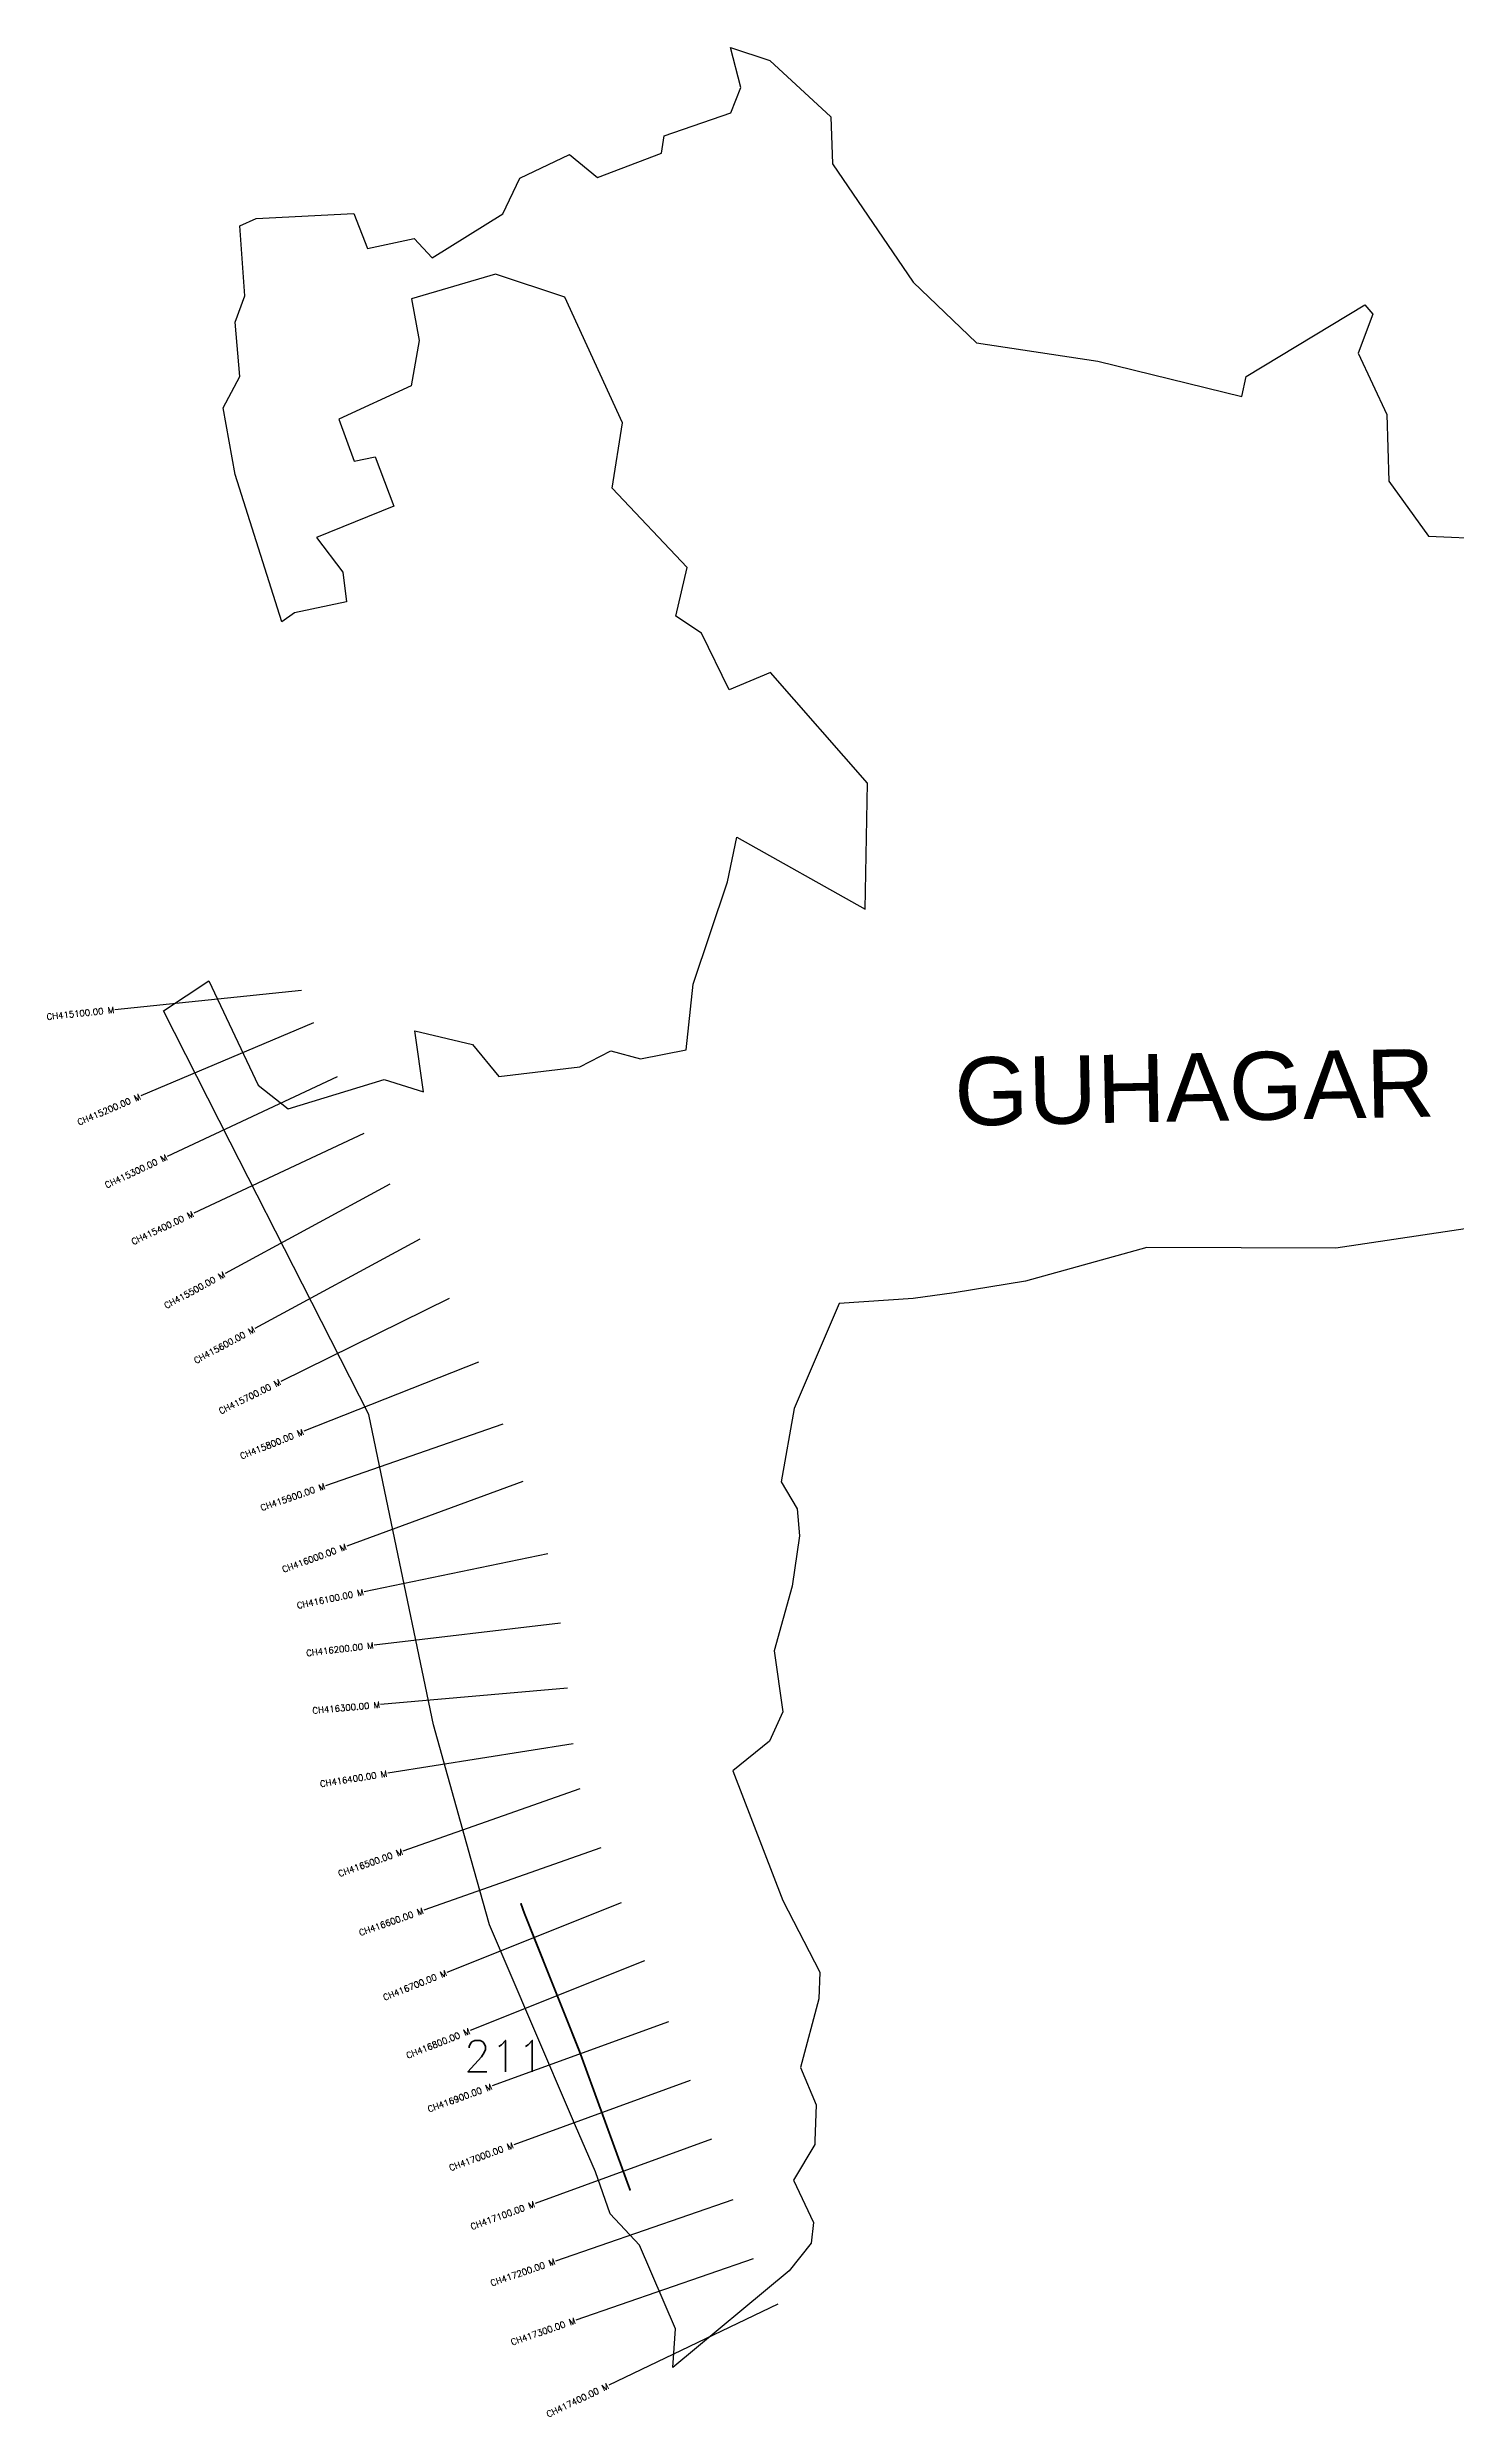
# Model space of a CAD drawing. Header units: metres. Extents: x 307029 to 311136, y 1932313 to 1936100.
# Drawn here: x 307029 to 309282, y 1932313 to 1936100 of the extents above; entities that cross this region are included whole.
import ezdxf
from ezdxf.enums import TextEntityAlignment as Align

# ---------------------------------------------------------------- set-up
doc = ezdxf.new("R2010")
doc.units = ezdxf.units.M
for name, color, linetype in [('ARTIFICIALLY PROTECTED', 4, 'Continuous'), ('CS', 134, 'Continuous'), ('CSMark', 6, 'Continuous'), ('VILLAGE NAME', 250, 'Continuous')]:
    doc.layers.add(name, color=color, linetype=linetype)
doc.styles.get("Standard").update_dxf_attribs({"font": 'simplex.shx'})

msp = doc.modelspace()

# ---------------------------------------------------------------- linework, layer by layer
at = {"color": 6, "flags": 128}
for points in [[(307336.2, 1935814.9), (307362.4, 1935826.4), (307518.3, 1935834.7), (307540.5, 1935778.9), (307615.2, 1935794.6), (307643.7, 1935763.9), (307756.6, 1935834), (307784, 1935890.9), (307863.3, 1935929.1), (307908.3, 1935891.9), (308010.6, 1935931.2), (308014.6, 1935958.6), (308121.1, 1935995.8), (308137.3, 1936036.3), (308120.5, 1936100.2), (308183.4, 1936079.3), (308281.3, 1935989.3), (308283.8, 1935914.1), (308412.8, 1935724.8), (308514.2, 1935627.9), (308708.2, 1935598.7), (308938.3, 1935541.8), (308945.4, 1935574), (309134.9, 1935688.4), (309147.7, 1935673.9), (309124, 1935611.4), (309169.9, 1935513.1), (309173.3, 1935406.9), (309236.6, 1935318.7), (309334.1, 1935314.6)], [(309413.2, 1934228.8), (309088.7, 1934180.6), (308937.4, 1934181.1), (308786.1, 1934181.7), (308592.6, 1934127.5), (308478.5, 1934109.2), (308412.9, 1934100.1), (308294.5, 1934092.2), (308222.6, 1933924), (308201.6, 1933806.7), (308227.2, 1933763.6), (308231.2, 1933720.4), (308219.4, 1933639.9), (308190.6, 1933536.8), (308204.4, 1933439.5), (308183, 1933392.2), (308124.6, 1933345.2), (308204.6, 1933137.9), (308263.4, 1933023.3), (308261.9, 1932980.5), (308232.7, 1932870.5), (308257.8, 1932810.8), (308255.6, 1932753.2), (308255.4, 1932747.5), (308221.3, 1932690.4), (308253.5, 1932622.7), (308249.6, 1932589.8), (308214.6, 1932545.5), (308028.6, 1932391.3), (308032.9, 1932452.8), (307975.5, 1932586.8), (307928.5, 1932636.7), (307904.8, 1932704), (307873.2, 1932777.6), (307803.3, 1932940.4), (307735.2, 1933099), (307705.6, 1933204.7), (307645.7, 1933418.5), (307575.9, 1933753), (307542.3, 1933914.5), (307436.3, 1934123.1), (307320.9, 1934350.2), (307214.4, 1934559.9), (307287, 1934607.9), (307365.4, 1934441), (307413.6, 1934403.3), (307566.9, 1934450), (307629.9, 1934430.4), (307616.1, 1934528.1), (307708.2, 1934505.9), (307750.2, 1934455), (307879.9, 1934470.5), (307929.6, 1934496), (307977.1, 1934483.2), (308049.7, 1934497.7), (308061.3, 1934602.4), (308115.8, 1934766.3), (308130.7, 1934837.8), (308336.2, 1934722.3), (308339.7, 1934924), (308184.9, 1935100.7), (308118.4, 1935073), (308074.3, 1935163.8), (308033.2, 1935190.7), (308051.4, 1935268.6), (307931.8, 1935395.7), (307948.3, 1935499.7), (307856.1, 1935700.6), (307745.3, 1935737.8), (307610.9, 1935698.1), (307623.2, 1935631.8), (307610.2, 1935559.3), (307494.7, 1935506), (307518.9, 1935438.9), (307552.6, 1935445.4), (307582.5, 1935366.6), (307458.7, 1935316.4), (307501, 1935261.4), (307507.1, 1935213.6), (307423.6, 1935196.3), (307403.2, 1935181.7), (307328.9, 1935417.1), (307309.7, 1935524), (307336.4, 1935573.8), (307329, 1935660.7), (307344.3, 1935702.8), (307336.2, 1935814.9)]]:
    msp.add_lwpolyline(points, dxfattribs=at)
at = {"layer": 'ARTIFICIALLY PROTECTED', "const_width": 3, "flags": 128}
msp.add_lwpolyline([(307785.5, 1933133.3), (307791, 1933117.7), (307879.3, 1932896.6), (307960.5, 1932674)], dxfattribs=at)
at = {"layer": 'CS'}
for p, q in [((307434.7, 1934592.4), (307136.3, 1934561.6)), ((307454.2, 1934540.9), (307177.9, 1934423.8)), ((307491.9, 1934454.5), (307220.3, 1934327)), ((307534.4, 1934364), (307262.8, 1934236.5)), ((307576.3, 1934282.9), (307312.6, 1934139.9)), ((307623.9, 1934195), (307360.2, 1934052)), ((307670.9, 1934100), (307401.7, 1933967.5)), ((307717.7, 1933998.3), (307438.8, 1933887.8)), ((307756.6, 1933899.2), (307473.2, 1933800.8)), ((307788.8, 1933807.4), (307507.2, 1933704)), ((307828.6, 1933692.1), (307534.9, 1933631.2)), ((307849.1, 1933580.9), (307551.2, 1933545.8)), ((307860.3, 1933477.2), (307561.4, 1933450.8)), ((307869, 1933388), (307572.7, 1933341)), ((307880, 1933316.2), (307597.1, 1933216.3)), ((307913.3, 1933221.9), (307630.4, 1933122)), ((307946, 1933133.9), (307667.4, 1933022.6)), ((307983.1, 1933041), (307704.5, 1932929.8)), ((308021.7, 1932943.9), (307739.9, 1932841.1)), ((308056, 1932849.9), (307774.1, 1932747.1)), ((308090.3, 1932756), (307808.4, 1932653.2)), ((308124.3, 1932659.3), (307840.8, 1932561.2)), ((308157, 1932564.8), (307873.5, 1932466.7)), ((308196.6, 1932492.1), (307926, 1932362.6))]:
    msp.add_line(p, q, dxfattribs=at)

# ---------------------------------------------------------------- texts
at = {"insert": (307694.6, 1932913.9), "char_height": 50, "attachment_point": 1}
msp.add_mtext_dynamic_manual_height_columns('211', width=84.374, gutter_width=1, heights=[74.2], dxfattribs=at)
at = {"layer": 'CSMark'}
for s, rotation, p in [('CH415100.00 M', 5.8939, (307135.3, 1934561.5)), ('CH415200.00 M', 22.9637, (307177, 1934423.4)), ('CH415300.00 M', 25.1474, (307219.4, 1934326.6)), ('CH415400.00 M', 25.1474, (307261.9, 1934236.1)), ('CH415500.00 M', 28.4683, (307311.7, 1934139.4)), ('CH415600.00 M', 28.4683, (307359.3, 1934051.5)), ('CH415700.00 M', 26.2175, (307400.8, 1933967.1)), ('CH415800.00 M', 21.6194, (307437.9, 1933887.4)), ('CH415900.00 M', 19.1535, (307472.2, 1933800.5)), ('CH416000.00 M', 20.1642, (307506.2, 1933703.6)), ('CH416100.00 M', 11.7133, (307533.9, 1933630.9)), ('CH416200.00 M', 6.7139, (307550.2, 1933545.7)), ('CH416300.00 M', 5.0458, (307560.4, 1933450.7)), ('CH416400.00 M', 9.0185, (307571.7, 1933340.8)), ('CH416500.00 M', 19.4503, (307596.2, 1933216)), ('CH416600.00 M', 19.4503, (307629.5, 1933121.7)), ('CH416700.00 M', 21.7694, (307666.5, 1933022.3)), ('CH416800.00 M', 21.7694, (307703.6, 1932929.4)), ('CH416900.00 M', 20.0419, (307738.9, 1932840.7)), ('CH417000.00 M', 20.0419, (307773.2, 1932746.8)), ('CH417100.00 M', 20.0419, (307807.5, 1932652.8)), ('CH417200.00 M', 19.0763, (307839.9, 1932560.9)), ('CH417300.00 M', 19.0763, (307872.5, 1932466.4)), ('CH417400.00 M', 25.5735, (307925.1, 1932362.2))]:
    msp.add_text(s, height=10, rotation=rotation, dxfattribs=at).set_placement(p, align=Align.MIDDLE_RIGHT)
at = {"layer": 'VILLAGE NAME', "insert": (308477.6, 1934484.8), "char_height": 108.748, "attachment_point": 1, "rotation": 1.1028}
msp.add_mtext_dynamic_manual_height_columns('{\\fArial|b0|i0|c0|p34;GUHAGAR}', width=1571.314, gutter_width=543.7, heights=[0], dxfattribs=at)

doc.saveas('drawing.dxf')
